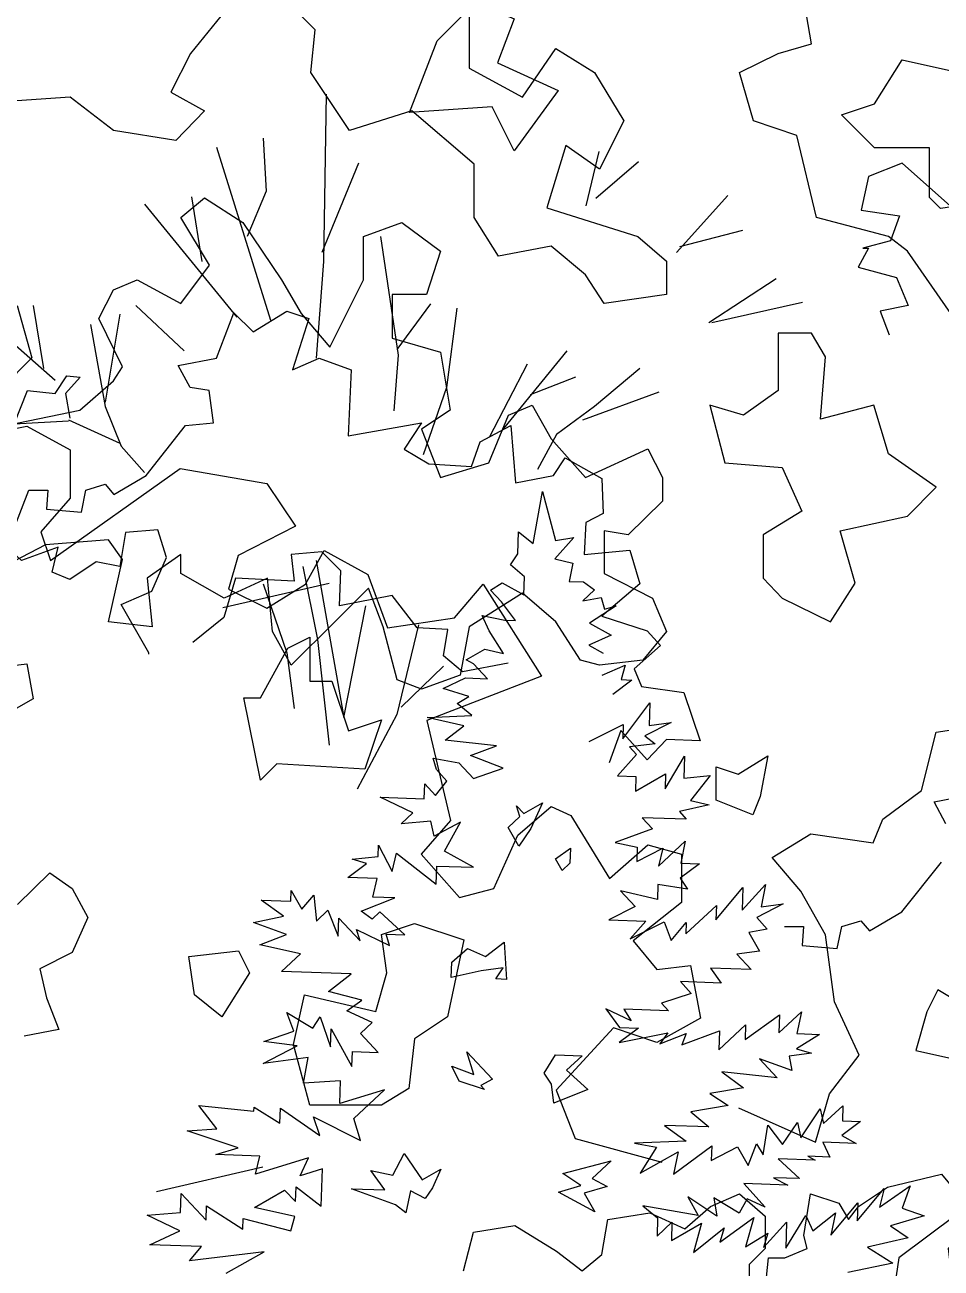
# Model space of a CAD drawing. Header units: inches. Extents: x -11 to 128, y 7 to 56.
# Drawn here: x 14.7854 to 15.0814, y 22.6836 to 23.0851 of the extents above; entities that cross this region are included whole.
import ezdxf

# ---------------------------------------------------------------- set-up
doc = ezdxf.new("R2010")
doc.units = ezdxf.units.IN
doc.header["$MEASUREMENT"] = 0
doc.layers.add('CAY', color=94, linetype='Continuous')
doc.layers.add('CAY-3', color=61, linetype='Continuous')
picture_1 = doc.add_image_def('image1.jpg', size_in_pixel=(1680, 1093))

# ---------------------------------------------------------------- blocks, each defined once
blk = doc.blocks.new('A$C76451831')
at = {"layer": 'CAY'}
for p, q in [((1555.95, 1922.74), (1566.56, 1884.99)), ((1566.56, 1884.99), (1545.34, 1863.75)), ((1548.87, 1833.08), (1563.02, 1836.03)), ((1563.02, 1836.03), (1594.27, 1818.92)), ((1594.27, 1818.92), (1594.27, 1784.12)), ((1580.12, 1739.29), (1673.28, 1805.36)), ((1673.28, 1805.36), (1735.78, 1794.74)), ((1735.78, 1794.74), (1756.42, 1764.07)), ((1594.27, 1784.12), (1573.05, 1759.94)), ((1756.42, 1764.07), (1715.15, 1742.83)), ((1573.05, 1759.94), (1580.12, 1739.29)), ((1763.5, 1722.19), (1777.06, 1746.37)), ((1777.06, 1746.37), (1808.31, 1729.27)), ((1715.15, 1742.83), (1708.07, 1718.65)), ((1808.31, 1729.27), (1822.46, 1690.92)), ((1708.07, 1718.65), (1735.78, 1705.08)), ((1735.78, 1705.08), (1763.5, 1722.19)), ((1870.81, 1698), (1891.44, 1722.19)), ((1891.44, 1722.19), (1933.31, 1656.12)), ((1822.46, 1690.92), (1870.81, 1698)), ((1933.31, 1656.12), (1850.76, 1624.27)), ((1850.76, 1624.27), (1867.86, 1552.31)), ((2217.32, 1615.75), (2262.13, 1622.83)), ((2206.7, 1573.87), (2217.32, 1615.75)), ((2178.99, 1553.22), (2206.7, 1573.87)), ((1916.21, 1541.69), (1940.38, 1562.33)), ((1940.38, 1562.33), (1954.53, 1555.85)), ((1867.86, 1552.31), (1846.63, 1528.12)), ((1954.53, 1555.85), (1982.25, 1510.43)), ((2171.92, 1536.12), (2178.99, 1553.22)), ((1899.11, 1503.35), (1916.21, 1541.69)), ((2099.39, 1525.5), (2127.11, 1542.61)), ((2127.11, 1542.61), (2171.92, 1536.12)), ((1982.25, 1510.43), (2009.96, 1534.61)), ((2009.96, 1534.61), (2034.13, 1528.12)), ((1846.63, 1528.12), (1874.34, 1496.86)), ((2034.13, 1528.12), (2034.13, 1493.32)), ((2120.03, 1501.32), (2099.39, 1525.5)), ((1874.34, 1496.86), (1899.11, 1503.35)), ((2137.72, 1470.05), (2120.03, 1501.32)), ((2034.13, 1493.32), (1999.34, 1465.6)), ((2144.2, 1421.69), (2137.72, 1470.05)), ((1999.34, 1465.6), (2016.44, 1444.95)), ((2016.44, 1444.95), (2040.62, 1447.9)), ((2040.62, 1447.9), (2047.69, 1410.15)), ((2161.89, 1383.34), (2144.2, 1421.69)), ((2047.69, 1410.15), (2016.44, 1392.45)), ((1985.19, 1403.07), (1943.92, 1358.24)), ((2016.44, 1392.45), (1985.19, 1403.07)), ((2140.67, 1355.62), (2161.89, 1383.34)), ((1943.92, 1358.24), (1957.48, 1323.44)), ((2130.64, 1320.82), (2140.67, 1355.62)), ((2075.22, 1345.59), (2130.64, 1320.82)), ((1957.48, 1323.44), (2019.98, 1306.33)), ((1732.84, 1302.79), (1656.18, 1285.1)), ((5192.62, 1187.04), (5205.28, 1219.73)), ((5205.28, 1219.73), (5218.99, 1206.02)), ((5218.99, 1206.02), (5243.25, 1220.79)), ((5243.25, 1220.79), (5259.07, 1215.51)), ((5259.07, 1215.51), (5247.46, 1178.6)), ((5165.2, 1181.76), (5192.62, 1187.04)), ((5173.64, 1165.94), (5165.2, 1181.76)), ((5247.46, 1178.6), (5266.45, 1187.04)), ((5266.45, 1187.04), (5289.65, 1178.6)), ((5289.65, 1178.6), (5287.54, 1131.14)), ((5187.35, 1163.83), (5173.64, 1165.94)), ((5190.51, 1140.63), (5187.35, 1163.83)), ((5142, 1102.66), (5170.47, 1138.52)), ((5170.47, 1138.52), (5190.51, 1140.63)), ((5287.54, 1131.14), (5340.28, 1140.63)), ((5340.28, 1140.63), (5327.62, 1121.65)), ((5382.46, 1126.92), (5404.61, 1138.52)), ((5404.61, 1138.52), (5407.78, 1097.39)), ((5327.62, 1121.65), (5345.55, 1111.1)), ((5376.14, 1108.99), (5382.46, 1126.92)), ((5345.55, 1111.1), (5376.14, 1108.99)), ((5435.2, 1102.66), (5443.64, 1115.32)), ((5443.64, 1115.32), (5470, 1100.55)), ((5118.79, 1088.95), (5142, 1102.66)), ((5407.78, 1097.39), (5435.2, 1102.66)), ((5470, 1100.55), (5471.06, 1075.24)), ((5057.62, 1092.12), (5071.33, 1092.12)), ((5071.33, 1092.12), (5070.28, 1078.4)), ((5095.59, 1076.3), (5098.75, 1092.12)), ((5098.75, 1092.12), (5112.46, 1096.33)), ((5112.46, 1096.33), (5118.79, 1088.95)), ((5420.6, 1053.63), (5427.34, 1091.02)), ((5427.34, 1091.02), (5436.53, 1055.8)), ((5070.28, 1078.4), (5095.59, 1076.3)), ((5471.06, 1075.24), (5458.4, 1068.91)), ((5458.4, 1068.91), (5457.35, 1045.71)), ((5409.47, 1046.31), (5410.02, 1062.16)), ((5410.02, 1062.16), (5420.6, 1053.63)), ((5449.75, 1058.05), (5436.08, 1042.67)), ((5436.53, 1055.8), (5449.75, 1058.05)), ((5268.56, 1047.82), (5246.41, 1045.71)), ((5282.27, 1034.11), (5268.56, 1047.82)), ((5457.35, 1045.71), (5490.04, 1048.87)), ((5490.04, 1048.87), (5497.42, 1024.62)), ((5246.41, 1045.71), (5248.52, 1026.72)), ((5404.2, 1038.34), (5409.47, 1046.31)), ((5414.33, 1029.82), (5404.2, 1038.34)), ((5436.08, 1042.67), (5449.11, 1039.49)), ((5449.11, 1039.49), (5446.38, 1026.44)), ((5206.33, 1028.83), (5197.89, 1000.36)), ((5248.52, 1026.72), (5206.33, 1028.83)), ((5281.21, 1008.8), (5282.27, 1034.11)), ((5413.87, 1016.69), (5414.33, 1029.82)), ((5273.84, 1025.02), (5197.19, 1007.32)), ((5389.98, 1020.25), (5398.31, 1025.4)), ((5397.84, 1011.81), (5389.98, 1020.25)), ((5398.31, 1025.4), (5413.87, 1016.69)), ((5446.38, 1026.44), (5456.79, 1026.07)), ((5464.75, 1020.36), (5456.32, 1012.49)), ((5456.79, 1026.07), (5464.75, 1020.36)), ((5497.42, 1024.62), (5470, 1001.41)), ((5319.18, 1016.18), (5281.21, 1008.8)), ((5337.11, 992.97), (5319.18, 1016.18)), ((5407.79, 998.32), (5397.84, 1011.81)), ((5456.32, 1012.49), (5469.54, 1014.75)), ((5469.54, 1014.75), (5471.97, 1006.5)), ((5388.95, 990.82), (5383.9, 1001.87)), ((5383.9, 1001.87), (5400.1, 998.59)), ((5480.21, 1008.94), (5461.2, 996.45)), ((5471.97, 1006.5), (5480.21, 1008.94)), ((5197.89, 1000.36), (5175.75, 982.43)), ((5359.26, 991.92), (5337.11, 992.97)), ((5400.1, 998.59), (5407.79, 998.32)), ((5461.2, 996.45), (5476.75, 987.75)), ((5470, 1001.41), (5502.7, 990.87)), ((5356.1, 972.94), (5359.26, 991.92)), ((5399.26, 974.59), (5388.95, 990.82)), ((5476.75, 987.75), (5460.64, 980.61)), ((5502.7, 990.87), (5512.19, 980.32)), ((5372.37, 970.09), (5385.78, 977.78)), ((5385.78, 977.78), (5399.26, 974.59)), ((5460.64, 980.61), (5470.86, 974.81)), ((5512.19, 980.32), (5493.21, 963.44)), ((5040.01, 965.12), (5056.12, 967.09)), ((5056.12, 967.09), (5060.84, 941.92)), ((5369.81, 961.33), (5356.1, 972.94)), ((5402.5, 967.66), (5369.81, 961.33)), ((5377.7, 967.18), (5372.37, 970.09)), ((5387.75, 956.41), (5377.7, 967.18)), ((5470.31, 958.96), (5486.87, 966.09)), ((5486.87, 966.09), (5483.79, 955.77)), ((5493.21, 963.44), (5498.48, 950.79)), ((5355.78, 949.36), (5371.91, 956.96)), ((5374.16, 943.73), (5355.78, 949.36)), ((5371.91, 956.96), (5387.75, 956.41)), ((5491.49, 955.5), (5477.98, 945.09)), ((5483.79, 955.77), (5491.49, 955.5)), ((5498.48, 950.79), (5529.07, 946.57)), ((5060.84, 941.92), (5040.01, 930.13)), ((5365.83, 938.58), (5374.16, 943.73)), ((5485.02, 913.12), (5504.51, 939.18)), ((5504.51, 939.18), (5503.94, 922.88)), ((5529.07, 946.57), (5540.67, 911.76)), ((5376.41, 930.06), (5365.83, 938.58)), ((5344.18, 928.46), (5376.41, 930.06)), ((5370.71, 922.55), (5344.18, 928.46)), ((5357.2, 912.14), (5370.71, 922.55)), ((5460.94, 911.24), (5485.39, 923.53)), ((5485.39, 923.53), (5485.02, 913.12)), ((5519.88, 925.04), (5500.96, 915.28)), ((5503.94, 922.88), (5519.88, 925.04)), ((5483.71, 919.15), (5475.28, 895.94)), ((5502.7, 898.05), (5483.71, 919.15)), ((5500.96, 915.28), (5508.46, 909.58)), ((5516.41, 912.82), (5502.7, 898.05)), ((5540.67, 911.76), (5516.41, 912.82)), ((5394.22, 908.13), (5357.2, 912.14)), ((5375.39, 901.08), (5394.22, 908.13)), ((5508.46, 909.58), (5489.81, 907.51)), ((5489.81, 907.51), (5495.05, 901.89)), ((5351.03, 891.05), (5348.6, 899.29)), ((5348.6, 899.29), (5367.06, 895.93)), ((5367.06, 895.93), (5377.54, 884.68)), ((5399.1, 892.09), (5375.39, 901.08)), ((5495.05, 901.89), (5481.37, 886.5)), ((5515.49, 877.14), (5529.45, 900.68)), ((5529.45, 900.68), (5528.9, 884.84)), ((5358.44, 882.63), (5351.03, 891.05)), ((5377.54, 884.68), (5399.1, 892.09)), ((5481.37, 886.5), (5494.5, 886.04)), ((5494.14, 875.62), (5515.87, 888.01)), ((5494.5, 886.04), (5494.14, 875.62)), ((5515.87, 888.01), (5515.49, 877.14)), ((5528.9, 884.84), (5548, 886.89)), ((5548, 886.89), (5533.78, 868.8)), ((5342.14, 870.05), (5342.52, 880.92)), ((5342.52, 880.92), (5350.38, 872.48)), ((5350.38, 872.48), (5358.44, 882.63)), ((5310.45, 871.16), (5342.14, 870.05)), ((5334.08, 859.91), (5310.45, 871.16)), ((5533.78, 868.8), (5547.26, 865.61)), ((5325.65, 852.04), (5334.08, 859.91)), ((5547.26, 865.61), (5525.8, 860.92)), ((5525.8, 860.92), (5530.59, 855.31)), ((5347.01, 854.01), (5325.65, 852.04)), ((5349.35, 843.05), (5347.01, 854.01)), ((5368.29, 853.27), (5349.35, 843.05)), ((5356.68, 832.37), (5368.29, 853.27)), ((5498.9, 856.42), (5506.33, 848.45)), ((5530.59, 855.31), (5498.9, 856.42)), ((5506.33, 848.45), (5479.7, 838.5)), ((5308.97, 828.6), (5309.25, 836.75)), ((5309.25, 836.75), (5319.01, 817.82)), ((5377.57, 820.76), (5356.68, 832.37)), ((5479.7, 838.5), (5495.44, 835.23)), ((5495.44, 835.23), (5495.08, 824.82)), ((5495.08, 824.82), (5514, 834.58)), ((5510.83, 821.55), (5530.03, 839.46)), ((5514, 834.58), (5510.83, 821.55)), ((5530.03, 839.46), (5526.76, 823.71)), ((5287.14, 813.49), (5300.63, 823.45)), ((5290.32, 826.53), (5308.97, 828.6)), ((5300.63, 823.45), (5290.32, 826.53)), ((5319.01, 817.82), (5322.19, 830.85)), ((5322.19, 830.85), (5350.86, 808.55)), ((5540.34, 823.24), (5526.38, 812.84)), ((5526.76, 823.71), (5540.34, 823.24)), ((5049.44, 794.06), (5072.63, 816.87)), ((5072.63, 816.87), (5088.75, 805.47)), ((5350.86, 808.55), (5351.32, 821.68)), ((5351.32, 821.68), (5377.57, 820.76)), ((5088.75, 805.47), (5100.15, 784.63)), ((5308.42, 812.75), (5287.14, 813.49)), ((5305.23, 799.26), (5308.42, 812.75)), ((5510.37, 808.42), (5509.99, 797.55)), ((5531.55, 804.96), (5510.37, 808.42)), ((5526.38, 812.84), (5531.55, 804.96)), ((5552.08, 782.93), (5571.47, 806.28)), ((5570.9, 789.98), (5587.86, 808.43)), ((5571.47, 806.28), (5570.9, 789.98)), ((5587.86, 808.43), (5584.57, 792.23)), ((5240.86, 785.64), (5224.94, 797.08)), ((5224.94, 797.08), (5246.21, 796.33)), ((5246.21, 796.33), (5246.48, 804.03)), ((5246.48, 804.03), (5254.17, 790.62)), ((5254.17, 790.62), (5262.68, 800.75)), ((5262.68, 800.75), (5264.75, 782.09)), ((5296.71, 789.13), (5321.07, 798.71)), ((5321.07, 798.71), (5305.23, 799.26)), ((5509.99, 797.55), (5483.48, 803.92)), ((5483.48, 803.92), (5493.96, 792.67)), ((5264.75, 782.09), (5272.73, 789.97)), ((5272.73, 789.97), (5280.23, 771.12)), ((5304.67, 783.41), (5296.71, 789.13)), ((5310.29, 788.66), (5304.67, 783.41)), ((5328.3, 772.16), (5310.29, 788.66)), ((5493.96, 792.67), (5475.04, 782.9)), ((5530.42, 772.81), (5552.44, 793.35)), ((5552.44, 793.35), (5552.08, 782.93)), ((5600.51, 794.39), (5581.59, 784.62)), ((5584.57, 792.23), (5600.51, 794.39)), ((5100.15, 784.63), (5088.75, 759.46)), ((5219.39, 780.95), (5240.86, 785.64)), ((5243.11, 772.42), (5219.39, 780.95)), ((5280.23, 771.12), (5280.68, 784.25)), ((5280.68, 784.25), (5295.97, 767.85)), ((5475.04, 782.9), (5501.74, 781.97)), ((5501.74, 781.97), (5490.42, 769.22)), ((5490.42, 769.22), (5514.87, 781.51)), ((5514.87, 781.51), (5519.84, 768.19)), ((5519.84, 768.19), (5530.71, 780.96)), ((5530.71, 780.96), (5530.42, 772.81)), ((5581.59, 784.62), (5589, 776.2)), ((5223.82, 764.93), (5243.11, 772.42)), ((5295.97, 767.85), (5293.54, 776.09)), ((5293.54, 776.09), (5317.15, 764.39)), ((5314.72, 772.64), (5328.3, 772.16)), ((5317.15, 764.39), (5314.72, 772.64)), ((5589, 776.2), (5575.78, 773.95)), ((5575.78, 773.95), (5583.47, 760.53)), ((5253.05, 758.47), (5223.82, 764.93)), ((5583.47, 760.53), (5567.08, 758.38)), ((5088.75, 759.46), (5065.56, 747.66)), ((5239.46, 745.8), (5253.05, 758.47)), ((5567.08, 758.38), (5577.56, 747.14)), ((5065.56, 747.66), (5070.27, 726.82)), ((5289.7, 744.04), (5239.46, 745.8)), ((5273.4, 731.46), (5289.7, 744.04)), ((5577.56, 747.14), (5548.14, 748.16)), ((5548.14, 748.16), (5555.93, 737.47)), ((5526.51, 738.49), (5534.37, 730.06)), ((5555.93, 737.47), (5526.51, 738.49)), ((5070.27, 726.82), (5079.31, 704.01)), ((5297.2, 725.19), (5273.4, 731.46)), ((5286.51, 717.41), (5297.2, 725.19)), ((5534.37, 730.06), (5512.83, 723.1)), ((5248.39, 702.87), (5243.42, 716.19)), ((5243.42, 716.19), (5262.06, 705.11)), ((5304.79, 709.06), (5286.51, 717.41)), ((5472.81, 719.06), (5482.76, 705.57)), ((5491.08, 710.26), (5472.81, 719.06)), ((5518.07, 717.48), (5485.93, 718.6)), ((5485.93, 718.6), (5491.08, 710.26)), ((5512.83, 723.1), (5518.07, 717.48)), ((5597.27, 701.57), (5613.66, 716.86)), ((5613.66, 716.86), (5610.39, 701.11)), ((5262.06, 705.11), (5267.32, 713.09)), ((5267.32, 713.09), (5274.73, 691.52)), ((5296.36, 701.2), (5304.79, 709.06)), ((5554.25, 689.47), (5573.45, 707.39)), ((5573.09, 696.97), (5597.73, 714.7)), ((5573.45, 707.39), (5573.09, 696.97)), ((5597.73, 714.7), (5597.27, 701.57)), ((5079.31, 704.01), (5054.16, 699.29)), ((5226.83, 695.46), (5248.39, 702.87)), ((5274.73, 691.52), (5275.19, 704.66)), ((5275.19, 704.66), (5290.09, 677.39)), ((5309.03, 687.61), (5296.36, 701.2)), ((5496.34, 705.09), (5482.38, 694.7)), ((5482.38, 694.7), (5517.52, 701.63)), ((5482.76, 705.57), (5496.34, 705.09)), ((5517.52, 701.63), (5511.8, 693.67)), ((5511.8, 693.67), (5530.64, 701.17)), ((5527.64, 693.12), (5554.72, 703.05)), ((5530.64, 701.17), (5527.64, 693.12)), ((5554.72, 703.05), (5554.25, 689.47)), ((5626.69, 700.54), (5610.01, 690.24)), ((5610.39, 701.11), (5626.69, 700.54)), ((5226.28, 679.62), (5250.74, 692.36)), ((5250.74, 692.36), (5226.83, 695.46)), ((5610.01, 690.24), (5620.78, 687.15)), ((5258.6, 683.93), (5226.28, 679.62)), ((5255.24, 665.46), (5258.6, 683.93)), ((5290.09, 677.39), (5290.47, 688.25)), ((5290.47, 688.25), (5309.03, 687.61)), ((5606.74, 674.49), (5583.48, 683.01)), ((5583.48, 683.01), (5596.14, 669.42)), ((5620.78, 687.15), (5604.85, 684.98)), ((5604.85, 684.98), (5606.74, 674.49)), ((5596.14, 669.42), (5556.41, 673.53)), ((5556.41, 673.53), (5571.87, 662.11)), ((5282.04, 667.24), (5255.24, 665.46)), ((5281.47, 650.94), (5282.04, 667.24)), ((5571.87, 662.11), (5547.71, 657.97)), ((5313.53, 660.7), (5281.47, 650.94)), ((5291.51, 640.16), (5313.53, 660.7)), ((5547.71, 657.97), (5561, 649.34)), ((5179.91, 649.5), (5219.64, 645.39)), ((5192.92, 632.73), (5179.91, 649.5)), ((5219.64, 645.39), (5219.74, 648.11)), ((5219.74, 648.11), (5238.37, 636.58)), ((5238.37, 636.58), (5238.75, 647.45)), ((5238.75, 647.45), (5267.07, 627.87)), ((5561, 649.34), (5534.11, 644.84)), ((5534.11, 644.84), (5546.87, 633.97)), ((5613.22, 626.21), (5627.08, 647.03)), ((5627.08, 647.03), (5629.44, 636.52)), ((5629.44, 636.52), (5643.47, 649.18)), ((5643.47, 649.18), (5643.09, 638.31)), ((5262.55, 641.18), (5296.39, 624.13)), ((5267.07, 627.87), (5262.55, 641.18)), ((5296.39, 624.13), (5291.51, 640.16)), ((5515.19, 635.07), (5530.65, 623.65)), ((5546.87, 633.97), (5515.19, 635.07)), ((5586.05, 614.01), (5589.51, 635.2)), ((5589.51, 635.2), (5599.9, 621.24)), ((5599.9, 621.24), (5610.88, 637.17)), ((5610.88, 637.17), (5613.22, 626.21)), ((5656.22, 637.86), (5642.73, 627.9)), ((5643.09, 638.31), (5656.22, 637.86)), ((5171.57, 631.21), (5192.92, 632.73)), ((5208.3, 619.04), (5171.57, 631.21)), ((5642.73, 627.9), (5652.95, 622.1)), ((5192.27, 614.16), (5208.3, 619.04)), ((5530.65, 623.65), (5493.44, 622.23)), ((5493.44, 622.23), (5509.21, 619.42)), ((5509.21, 619.42), (5497.68, 600.78)), ((5521.67, 599.94), (5549.11, 620.29)), ((5549.11, 620.29), (5548.75, 609.88)), ((5548.75, 609.88), (5567.67, 619.64)), ((5567.67, 619.64), (5575.36, 606.23)), ((5575.36, 606.23), (5581.34, 621.88)), ((5581.34, 621.88), (5586.05, 614.01)), ((5628.96, 622.94), (5634.03, 612.34)), ((5652.95, 622.1), (5628.96, 622.94)), ((5223.95, 613.06), (5192.27, 614.16)), ((5220.78, 600.02), (5223.95, 613.06)), ((5258.8, 611.84), (5220.78, 600.02)), ((5252.91, 598.9), (5258.8, 611.84)), ((5497.68, 600.78), (5524.95, 616.15)), ((5524.95, 616.15), (5521.67, 599.94)), ((5596.82, 610.92), (5612.19, 596.78)), ((5623.52, 609.98), (5596.82, 610.92)), ((5618.19, 612.89), (5623.52, 609.98)), ((5634.03, 612.34), (5618.19, 612.89)), ((5268.94, 603.78), (5252.91, 598.9)), ((5268.01, 577.07), (5268.94, 603.78)), ((5249.55, 580.43), (5249.91, 590.84)), ((5249.91, 590.84), (5268.01, 577.07)), ((5603.87, 592.08), (5572.18, 593.19)), ((5572.18, 593.19), (5587.46, 576.34)), ((5612.19, 596.78), (5593.63, 597.43)), ((5593.63, 597.43), (5603.87, 592.08)), ((5669.92, 576.18), (5691.77, 591.73)), ((5691.77, 591.73), (5686.22, 575.61)), ((5166.8, 572.44), (5167.27, 586.02)), ((5167.27, 586.02), (5185.18, 566.81)), ((5219.94, 576.02), (5241.67, 588.41)), ((5241.67, 588.41), (5249.55, 580.43)), ((5552.79, 569.84), (5531.98, 583.71)), ((5531.98, 583.71), (5539.21, 570.31)), ((5568.73, 572), (5550.53, 583.07)), ((5550.53, 583.07), (5552.79, 569.84)), ((5574.52, 582.23), (5568.73, 572)), ((5587.46, 576.34), (5574.52, 582.23)), ((5653.72, 566.32), (5673.11, 589.67)), ((5673.11, 589.67), (5669.92, 576.18)), ((5142.71, 570.56), (5166.8, 572.44)), ((5185.18, 566.81), (5185.54, 577.23)), ((5185.54, 577.23), (5211.69, 560.45)), ((5249.17, 569.56), (5219.94, 576.02)), ((5499.57, 577.14), (5510.15, 568.61)), ((5539.21, 570.31), (5499.57, 577.14)), ((5634.78, 556.1), (5654.18, 579.45)), ((5654.18, 579.45), (5653.72, 566.32)), ((5686.22, 575.61), (5701.88, 570.07)), ((5166.34, 559.31), (5142.71, 570.56)), ((5211.69, 560.45), (5211.96, 568.14)), ((5211.96, 568.14), (5246.09, 559.24)), ((5246.09, 559.24), (5249.17, 569.56)), ((5510.15, 568.61), (5509.69, 555.48)), ((5509.69, 555.48), (5520.47, 565.53)), ((5520.47, 565.53), (5520.01, 552.4)), ((5520.01, 552.4), (5541.74, 564.79)), ((5541.74, 564.79), (5536.02, 543.68)), ((5554.86, 551.18), (5579.49, 568.91)), ((5579.49, 568.91), (5573.32, 547.82)), ((5586.44, 547.36), (5602.93, 565.37)), ((5602.29, 546.81), (5616.7, 570.33)), ((5602.93, 565.37), (5602.29, 546.81)), ((5616.7, 570.33), (5621.75, 559.27)), ((5621.75, 559.27), (5638.07, 572.3)), ((5638.07, 572.3), (5634.78, 556.1)), ((5701.88, 570.07), (5677.61, 562.76)), ((5144.69, 549.18), (5166.34, 559.31)), ((5536.02, 543.68), (5557.94, 561.5)), ((5557.94, 561.5), (5554.86, 551.18)), ((5573.32, 547.82), (5589.52, 557.68)), ((5589.52, 557.68), (5586.44, 547.36)), ((5677.61, 562.76), (5690.45, 554.15)), ((5181.8, 547.89), (5144.69, 549.18)), ((5173.29, 537.76), (5181.8, 547.89)), ((5690.45, 554.15), (5661.22, 547.47)), ((5661.22, 547.47), (5679.4, 535.95)), ((5226.98, 544.04), (5173.29, 537.76)), ((5199.71, 528.68), (5226.98, 544.04)), ((5683.65, 539.8), (5680.11, 515.62)), ((5679.4, 535.95), (5646.99, 529.38))]:
    blk.add_line(p, q, dxfattribs=at)
for points in [[(5738.95, 1437), (5733.67, 1392.7), (5770.59, 1391.65), (5767.42, 1378.99), (5732.62, 1360.01), (5737.89, 1343.13), (5770.59, 1339.97), (5762.15, 1317.82), (5758.99, 1284.07), (5725.24, 1292.51), (5686.21, 1327.31), (5661.96, 1317.82), (5656.68, 1293.56), (5684.1, 1289.34), (5677.78, 1271.41), (5657.74, 1266.14), (5661.96, 1266.14), (5654.57, 1252.43), (5682, 1245.05), (5690.43, 1225.01), (5670.39, 1220.79), (5676.72, 1203.91)], [(5271.72, 1376.88), (5269.61, 1256.65), (5264.34, 1187.04)], [(5226.37, 1345.24), (5228.48, 1307.27), (5214.77, 1274.58)], [(5192.62, 1338.91), (5231.64, 1214.46)], [(5467.89, 1335.75), (5458.4, 1296.72)], [(5294.92, 1327.31), (5268.56, 1262.97)], [(5496.37, 1328.37), (5465.78, 1302)], [(1877.27, 1228.2), (1884.35, 1256.12), (1914.22, 1260.84), (1944.1, 1242.36), (1962.57, 1228.2), (1976.72, 1240), (1981.05, 1265.17), (2011.31, 1269.89), (2036.47, 1258.48), (2054.94, 1274.61), (2075.78, 1283.65), (2094.25, 1267.53), (2094.25, 1244.33), (2082.85, 1232.92), (2082.85, 1212.08)], [(2094.25, 1214.44), (2096.61, 1237.64), (2108.4, 1237.64), (2124.52, 1244.33), (2122.16, 1253.76), (2126.88, 1283.65), (2147.32, 1276.97), (2154.39, 1265.17), (2161.47, 1274.61), (2182.3, 1288.37), (2221.22, 1297.81), (2233.01, 1283.65), (2240.09, 1258.48), (2225.93, 1244.33), (2228.29, 1223.88)], [(5140.94, 1297.78), (5207.39, 1216.57)], [(5174.69, 1303.05), (5182.07, 1256.65)], [(5560.71, 1304.11), (5523.79, 1262.97)], [(5310.75, 1274.58), (5323.4, 1189.15), (5320.24, 1149.07)], [(5571.25, 1278.8), (5525.9, 1267.19)], [(5595.51, 1243.99), (5547, 1212.35)], [(5346.6, 1226.06), (5322.35, 1193.37)], [(5614.5, 1227.12), (5549.1, 1212.35)], [(5017.54, 1222.9), (5076.6, 1171.22)], [(5060.78, 1225.01), (5068.17, 1179.65)], [(5123.01, 1218.68), (5112.46, 1155.4)], [(5134.61, 1225.01), (5169.42, 1192.31)], [(5365.59, 1222.9), (5358.21, 1165.94), (5341.33, 1117.43)], [(5101.92, 1211.3), (5112.46, 1152.23), (5124.07, 1123.76), (5140.94, 1104.77)], [(5444.69, 1192.31), (5399.34, 1136.41)], [(5416.21, 1182.82), (5388.79, 1130.08)], [(5086.1, 1141.69), (5047.07, 1139.58), (5056.57, 1163.83), (5076.6, 1161.72), (5085.04, 1174.38), (5094.53, 1173.33), (5083.99, 1161.72), (5087.15, 1143.8)], [(5451.02, 1173.33), (5418.32, 1160.67)], [(5497.42, 1179.65), (5464.73, 1152.23), (5437.31, 1132.19), (5423.6, 1106.88)], [(5456.29, 1142.74), (5511.14, 1162.78)], [(5086.1, 1142.74), (5123.01, 1125.87)], [(5144.1, 973.99), (5144.1, 975.05), (5124.07, 1009.85), (5146.21, 1019.34), (5156.76, 1043.6), (5150.43, 1063.64), (5127.23, 1061.53), (5123.01, 1037.27), (5106.14, 1040.44), (5087.15, 1027.78), (5074.5, 1033.05), (5078.71, 1050.98), (5052.35, 1041.49), (5041.8, 1050.98), (5057.62, 1092.12)], [(5264.34, 1041.49), (5284.38, 928.64), (5300.2, 1008.8)], [(5254.85, 1037.27), (5265.39, 984.54), (5273.83, 908.6)], [(5226.37, 1024.62), (5243.25, 975.05), (5248.52, 934.97)], [(5338.17, 995.08), (5322.35, 930.75), (5293.87, 876.96)], [(5356.1, 965.55), (5325.51, 936.02)], [(5441.39, 818.53), (5436.7, 826.86), (5447.39, 834.64), (5447.01, 823.78), (5441.39, 818.53)]]:
    blk.add_lwpolyline(points, dxfattribs=at)
for points in [[(1750.85, 1676.24), (1766.68, 1684.16), (1766.68, 1652.48), (1782.52, 1652.48), (1794.4, 1616.83), (1818.15, 1624.76), (1806.27, 1589.11), (1742.93, 1593.07), (1731.05, 1581.19), (1719.18, 1640.6), (1731.05, 1640.6)], [(1754.81, 1391.09), (1762.72, 1426.73), (1814.19, 1414.85), (1822.11, 1442.57), (1818.15, 1470.3), (1841.9, 1478.22), (1877.53, 1466.34), (1865.66, 1410.89), (1841.9, 1395.05), (1837.94, 1359.4), (1818.15, 1347.52), (1766.68, 1347.52)], [(1683.55, 1426.73), (1679.59, 1454.45), (1715.22, 1458.41), (1723.14, 1442.57), (1703.34, 1410.89)], [(5351.45, 1415.29), (5379.17, 1443.01), (5406.88, 1431.13), (5395, 1399.44), (5438.55, 1379.64), (5406.88, 1336.08), (5391.04, 1367.76), (5331.66, 1363.8)], [(2270.12, 1406.58), (2266.16, 1438.27), (2238.45, 1418.46), (2218.65, 1430.34), (2210.73, 1414.5), (2202.82, 1386.78), (2238.45, 1378.86), (2254.28, 1386.78)], [(5552.38, 869.17), (5552.38, 892.93), (5568.21, 887.65), (5589.33, 900.85), (5584.05, 871.81), (5578.77, 858.61)], [(5402.59, 849.35), (5411.02, 857.22), (5408.57, 865.01), (5413.82, 859.39), (5427.23, 867.08), (5418.88, 848.78), (5410.28, 835.94)], [(5401.49, 740.14), (5393.8, 740.41), (5399.06, 748.38), (5383.13, 746.22), (5361.67, 741.53), (5362.05, 752.4), (5373.27, 762.43), (5386.21, 756.54), (5399.71, 766.95)], [(5385.59, 660.91), (5367.22, 666.99), (5362.15, 677.59), (5377.8, 671.61), (5372.94, 688.09), (5391.29, 668.41), (5382.97, 663.72)], [(5433.75, 664.66), (5428.59, 672.55), (5436.76, 685.87), (5455.77, 685.2), (5444.52, 674.72), (5459.91, 661.03), (5435.54, 651)], [(5321.51, 577.92), (5289.74, 589.45), (5313.73, 588.62), (5303.79, 602.56), (5319.54, 599.29), (5327.79, 614.87), (5340.72, 595.83), (5354.13, 603.52), (5348.22, 590.13), (5342.97, 582.61), (5332.29, 587.97), (5329.02, 572.21)], [(5441.93, 600.46), (5476.69, 609.67), (5463.11, 597), (5473.78, 591.19), (5457.3, 586.32), (5464.99, 572.91), (5438.74, 586.97), (5454.77, 591.85)]]:
    blk.add_lwpolyline(points, close=True, dxfattribs=at)
at = {"layer": 'CAY-3'}
for p, q in [((3167.7, 570.4), (3137.04, 601.66)), ((3525.01, 560.37), (3517.94, 601.66)), ((3109.33, 591.63), (3078.08, 553.29)), ((3278.55, 581.02), (3278.55, 542.68)), ((3164.75, 539.73), (3167.7, 570.4)), ((5725.51, 571.07), (5683.65, 539.8)), ((3316.87, 522.03), (3341.05, 556.83)), ((3341.05, 556.83), (3368.76, 539.73)), ((3500.84, 553.29), (3525.01, 560.37)), ((3078.08, 553.29), (3063.93, 525.57)), ((3473.12, 539.73), (3500.84, 553.29)), ((3192.46, 497.85), (3164.75, 539.73)), ((3278.55, 542.68), (3316.87, 522.03)), ((3368.76, 539.73), (3389.99, 504.92)), ((3483.15, 504.92), (3473.12, 539.73)), ((2991.4, 522.03), (2890.19, 514.94)), ((3022.65, 497.85), (2991.4, 522.03)), ((3063.93, 525.57), (3088.1, 512)), ((3088.1, 512), (3067.46, 490.77)), ((3237.28, 512), (3192.46, 497.85)), ((3282.09, 473.66), (3237.28, 512)), ((3389.99, 504.92), (3372.3, 470.12)), ((3514.4, 494.31), (3483.15, 504.92)), ((3067.46, 490.77), (3022.65, 497.85)), ((3528.55, 435.32), (3514.4, 494.31)), ((3348.12, 487.23), (3334.56, 442.4)), ((3372.3, 470.12), (3348.12, 487.23)), ((3282.09, 435.32), (3282.09, 473.66)), ((3071, 435.32), (3088.1, 449.48)), ((3088.1, 449.48), (3115.81, 431.78)), ((3334.56, 442.4), (3400.01, 421.75)), ((3091.64, 401.11), (3071, 435.32)), ((3115.81, 431.78), (3143.53, 390.49)), ((3202.49, 421.75), (3230.2, 431.78)), ((3230.2, 431.78), (3257.91, 411.14)), ((3299.78, 407.6), (3282.09, 435.32)), ((3580.44, 421.75), (3528.55, 435.32)), ((3202.49, 390.49), (3202.49, 421.75)), ((3400.01, 421.75), (3420.65, 404.06)), ((3594, 411.14), (3580.44, 421.75)), ((3337.51, 414.68), (3299.78, 407.6)), ((3362.28, 394.03), (3337.51, 414.68)), ((3257.91, 411.14), (3247.89, 379.87)), ((3420.65, 404.06), (3420.65, 379.87)), ((3625.25, 366.31), (3594, 411.14)), ((3071, 373.39), (3091.64, 401.11)), ((3375.84, 373.39), (3362.28, 394.03)), ((3022.65, 383.41), (3039.75, 390.49)), ((3039.75, 390.49), (3071, 373.39)), ((3143.53, 390.49), (3157.68, 366.31)), ((3178.31, 342.12), (3202.49, 390.49)), ((3012.04, 362.77), (3022.65, 383.41)), ((3223.12, 379.87), (3223.12, 348.61)), ((3247.89, 379.87), (3223.12, 379.87)), ((3420.65, 379.87), (3375.84, 373.39)), ((3029.14, 327.97), (3012.04, 362.77)), ((3157.68, 366.31), (3178.31, 342.12)), ((3223.12, 348.61), (3257.91, 338.58)), ((3257.91, 338.58), (3264.99, 296.7)), ((3022.65, 317.94), (3029.14, 327.97)), ((2998.48, 296.7), (3022.65, 317.94)), ((2897.27, 276.04), (2998.48, 296.7)), ((3264.99, 296.7), (3244.35, 283.14)), ((3306.85, 293.16), (3323.95, 300.24)), ((3323.95, 300.24), (3337.51, 276.06)), ((3292.7, 258.95), (3306.85, 293.16)), ((3244.35, 283.14), (3257.91, 248.33)), ((3337.51, 276.06), (3362.28, 248.33)), ((3362.28, 248.33), (3407.09, 268.98)), ((3407.09, 268.98), (3417.7, 248.33)), ((3257.91, 248.33), (3292.7, 258.95)), ((3417.7, 248.33), (3417.7, 231.23)), ((3417.7, 231.23), (3392.94, 207.04)), ((3375.84, 209.99), (3375.84, 179.32)), ((3392.94, 207.04), (3375.84, 209.99)), ((2973.71, 199.97), (2873.1, 147.45)), ((3019.12, 203.5), (2973.71, 199.97)), ((3029.14, 189.35), (3019.12, 203.5)), ((3019.12, 144.52), (3029.14, 189.35)), ((3071, 192.89), (3046.83, 175.78)), ((3071, 179.32), (3071, 192.89)), ((3102.25, 161.62), (3071, 179.32)), ((3375.84, 179.32), (3410.62, 161.62)), ((3046.83, 175.78), (3050.37, 140.98)), ((3133.5, 175.78), (3102.25, 161.62)), ((3137.04, 137.44), (3133.5, 175.78)), ((3206.03, 168.7), (3181.85, 144.52)), ((3216.64, 140.98), (3206.03, 168.7)), ((3316.87, 165.16), (3278.55, 140.98)), ((3341.05, 144.52), (3316.87, 165.16)), ((3410.62, 161.62), (3420.65, 137.44)), ((3050.37, 140.98), (3019.12, 144.52)), ((3181.85, 144.52), (3150.6, 113.26)), ((3358.74, 116.79), (3341.05, 144.52)), ((3150.6, 113.26), (3137.04, 137.44)), ((3226.66, 102.64), (3216.64, 140.98)), ((3278.55, 140.98), (3272.06, 106.18)), ((3420.65, 137.44), (3403.55, 116.79)), ((3372.3, 113.26), (3358.74, 116.79)), ((3403.55, 116.79), (3372.3, 113.26)), ((3244.35, 96.15), (3226.66, 102.64)), ((3272.06, 106.18), (3244.35, 96.15))]:
    blk.add_line(p, q, dxfattribs=at)
for points in [[(5601.46, 778.11), (5615.17, 778.11), (5614.12, 764.39), (5639.43, 762.29), (5642.59, 778.11), (5656.3, 782.32), (5662.63, 774.94), (5685.84, 788.65), (5714.31, 824.51)], [(5717.48, 851.93), (5709.04, 867.75), (5736.46, 873.03)]]:
    blk.add_lwpolyline(points, dxfattribs=at)
for points in [[(3570.31, 517.12), (3590.11, 548.81), (3625.74, 540.89), (3645.53, 564.65), (3721.57, 492.22), (3753.24, 492.22), (3745.33, 456.57), (3641.57, 485.44), (3645.53, 445.83), (3617.82, 441.87), (3609.9, 449.79), (3609.9, 485.44), (3570.31, 485.44), (3546.56, 509.2)], [(3535.03, 335.04), (3525.01, 352.15), (3500.84, 352.15), (3500.84, 310.86), (3476.07, 293.16), (3451.9, 300.24), (3462.51, 258.95), (3503.78, 255.41), (3517.94, 224.15), (3490.22, 207.04), (3490.22, 175.78), (3503.78, 161.62), (3538.57, 144.52), (3556.26, 172.24), (3545.65, 209.99), (3594, 220.61), (3614.63, 241.26), (3580.44, 265.44), (3569.82, 300.24), (3531.5, 290.21)]]:
    blk.add_lwpolyline(points, close=True, dxfattribs=at)

msp = doc.modelspace()

# ---------------------------------------------------------------- block references
at = {"layer": 'CAY', "xscale": 0.0004489089019145984, "yscale": 0.0004489089019145984, "zscale": 0.0004489089019145984}
for p in [(13.45711, 22.82744), (12.51623, 22.44458), (14.08437, 22.13133)]:
    msp.add_blockref('A$C76451831', p, dxfattribs=at)

# ---------------------------------------------------------------- pictures from other files: only their frames are drawn
image = msp.add_image(picture_1, insert=(12.49661, 7.37723), size_in_units=(74.4025, 48.40591))
image.dxf.flags = 6

doc.saveas('drawing.dxf')
